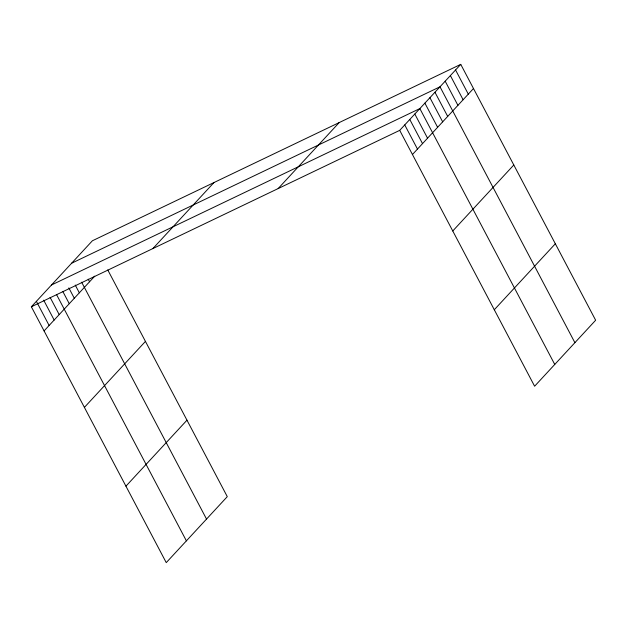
<?xml version="1.0" encoding="UTF-8"?>
<svg xmlns="http://www.w3.org/2000/svg" width="627" height="627" viewBox="0 0 627 627"><rect width="100%" height="100%" fill="white"/><g stroke="black" fill="none" stroke-linecap="round" stroke-linejoin="round"><path stroke-width="0.94" d="M107.758 269.923L227.287 496.647L166.249 562.631L31.35 306.768L92.388 240.776L460.751 64.369L595.65 320.232L534.612 386.224L399.712 130.353L460.751 64.369M44.086 330.923L94.748 276.154M152.91 248.551L213.948 182.567M278.153 188.57L339.191 122.586M84.402 407.385L145.44 341.401M412.448 154.516L473.487 88.525M125.941 486.168L186.979 420.184M452.765 230.979L513.803 164.987M494.295 309.754L555.334 243.77M71.635 263.215L439.997 86.8L574.896 342.671M51.492 284.995L419.855 108.581L554.754 364.444M31.35 306.768L399.712 130.353M455.563 69.973L468.298 94.136M450.374 75.585L463.11 99.74M445.186 81.196L457.922 105.352M434.958 92.247L447.694 116.403M429.926 97.694L442.662 121.85M424.887 103.134L437.622 127.297M414.815 114.028L427.551 138.183M409.784 119.467L422.52 143.622M404.744 124.914L417.48 149.069M88.195 279.172L89.559 281.766M81.643 282.197L206.534 519.078M75.24 285.05L79.339 292.817M68.845 287.911L74.299 298.264M62.896 291.626L69.268 303.703M56.493 294.478L186.391 540.858M50.097 297.339L59.197 314.589M43.694 300.192L54.157 320.036M36.39 301.321L49.125 325.484"/></g></svg>
